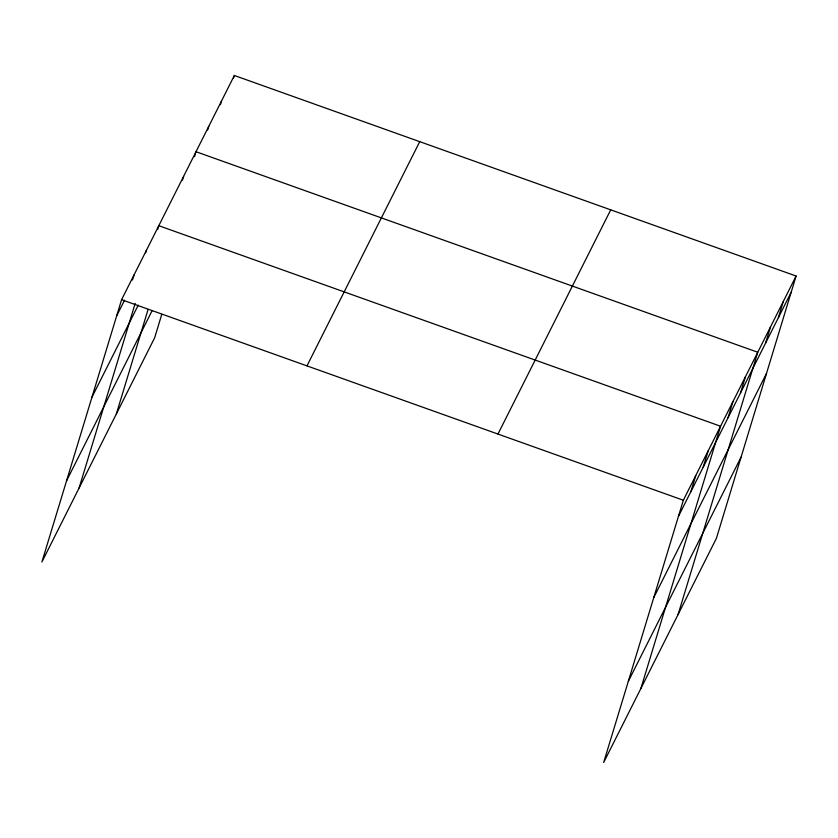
<?xml version="1.0" encoding="UTF-8"?>
<svg xmlns="http://www.w3.org/2000/svg" width="838" height="838" viewBox="0 0 838 838"><rect width="100%" height="100%" fill="white"/><g stroke="black" fill="none" stroke-linecap="round" stroke-linejoin="round"><path stroke-width="1.26" d="M796.1 276.027L683.337 500.234L603.653 762.517L716.417 538.3L796.1 276.027L234.347 75.483L121.583 299.7L41.9 561.973L154.663 337.766L161.765 314.386M132.477 280.007L133.986 275.032M145.634 252.856L146.399 250.373M79.107 487.988L135.19 303.408M157.659 229.444L158.801 225.705L720.554 426.238L640.861 688.522M182.475 180.118L183.606 176.378M116.325 414.003L148.096 309.4M194.5 156.696L196.008 151.72L757.762 352.253L678.078 614.537M207.656 130.037L208.788 126.308M220.436 104.635L221.567 100.895M233.593 77.976L234.347 75.483M690.826 491.749L695.75 475.565M703.229 467.08L708.152 450.907M728.044 417.753L732.957 401.58M740.446 393.095L745.359 376.922M765.628 343.014L770.541 326.841M778.408 317.612L783.321 301.429M116.671 315.874L124.569 300.182M92.002 397.086L138.228 305.158M66.579 480.761L152.034 310.835M306.97 365.871L419.723 141.664M497.961 434.053L610.724 209.846M678.424 516.407L791.187 292.2M653.755 597.62L766.508 373.413M628.332 681.294L741.085 457.087M121.583 299.7L683.337 500.234"/></g></svg>
